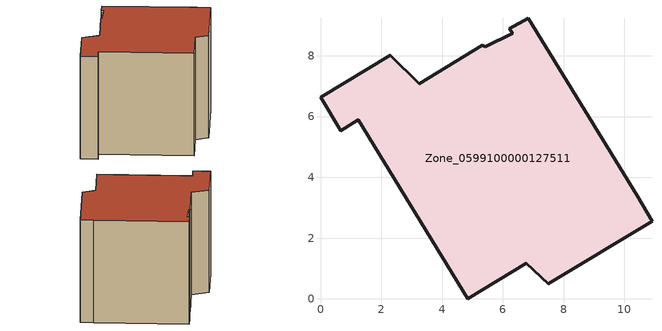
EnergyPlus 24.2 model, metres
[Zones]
Zone_0599100000127511
 floor ground (C_G): 10.43,3.39 10.91,2.55 7.5,0.5 6.78,1.18 4.84,0 1.25,5.9 0.67,5.53 0,6.63 2.3,8.02 3.25,7.08 5.32,8.34 5.42,8.29 6.33,8.74 6.22,8.89 6.83,9.24 z0
 wall outside (C_F): 6.78,1.18 7.5,0.5 10.91,2.55 10.43,3.39 6.83,9.24 6.22,8.89 6.33,8.74 5.42,8.29 5.32,8.34 3.25,7.08 2.3,8.02 0,6.63 0.67,5.53 1.25,5.9 4.84,0 6.78,1.18 z0:8.53
 roof outside (C_R): 5.42,8.29 5.32,8.34 3.25,7.08 2.3,8.02 0,6.63 0.67,5.53 1.25,5.9 4.84,0 6.78,1.18 7.5,0.5 10.91,2.55 10.43,3.39 6.83,9.24 6.22,8.89 6.33,8.74 z8.53
[BUILDING]
Pand.0599100000127511: North Axis=0; Terrain=City; Loads Convergence Tolerance Value=0.04; Temperature Convergence Tolerance Value=0.4; Solar Distribution=FullExterior; Maximum Number of Warmup Days=25; Minimum Number of Warmup Days=1
[Site:Location]
Rotterdam.The.Hague.AP_ZH_NLD Design_Conditions: Latitude=51.96; Longitude=4.45; Time Zone=1; Elevation=-4.5
[SITE:GROUNDTEMPERATURE:BUILDINGSURFACE]
18, 18, 18, 18, 18, 18, 18, 18, 18, 18, 18, 18
[MATERIAL] Thermal Absorptance=0.9; Solar Absorptance=0.7; Visible Absorptance=0.7
Name | Roughness | Thickness | Conductivity | Density | Specific Heat
G.TI.1946-1964 | MediumSmooth | 0.15 | 1 | 540 | 1210
F.TI.1946-1964 | Rough | 0.3 | 0.857143 | 1920 | 840
R.TI.1946-1964 | MediumRough | 0.2 | 0.277778 | 1500 | 1000
[CONSTRUCTION]
C_G: G.TI.1946-1964
C_F: F.TI.1946-1964
C_R: R.TI.1946-1964
[ZONE]
Zone_0599100000127511: Type=1; Multiplier=1; Ceiling Height=Autocalculate; Volume=Autocalculate; Floor Area=autocalculate; Part of Total Floor Area=Yes
[ZONEINFILTRATION:DESIGNFLOWRATE]
Infil_Zone_0599100000127511: Zone or ZoneList or Space or SpaceList=Zone_0599100000127511; Schedule=AlwaysOn; Design Flow Rate Calculation Method=Flow/Area; Flow Rate per Floor Area=0.003; Constant Term Coefficient=1; Temperature Term Coefficient=0; Velocity Term Coefficient=0; Velocity Squared Term Coefficient=0
[HVACTEMPLATE:ZONE:IDEALLOADSAIRSYSTEM]
Zone_0599100000127511: Maximum Heating Supply Air Temperature=50; Minimum Cooling Supply Air Temperature=13; Maximum Heating Supply Air Humidity Ratio=0.0156; Minimum Cooling Supply Air Humidity Ratio=0.0077; Heating Limit=NoLimit; Cooling Limit=NoLimit; Dehumidification Control Type=ConstantSensibleHeatRatio; Cooling Sensible Heat Ratio=0.7; Dehumidification Setpoint=60; Humidification Control Type=None; Humidification Setpoint=30; Outdoor Air Method=None; Outdoor Air Flow Rate per Person=0.00944; Outdoor Air Flow Rate per Zone Floor Area=0; Outdoor Air Flow Rate per Zone=0; Demand Controlled Ventilation Type=None; Outdoor Air Economizer Type=NoEconomizer; Heat Recovery Type=None; Sensible Heat Recovery Effectiveness=0.7; Latent Heat Recovery Effectiveness=0.65
[ZONECONTROL:THERMOSTAT]
ThermostatControl_Zone_0599100000127511: Zone or ZoneList=Zone_0599100000127511; Control Type Schedule=DualSetpointControlType; Control 1=Thermostat_Zone_0599100000127511; Temperature Difference Between Cutout And Setpoint=0
[THERMOSTATSETPOINT:DUALSETPOINT]
Thermostat_Zone_0599100000127511: Heating Setpoint Temperature Schedule=HeatingSetpoint_Zone_0599100000127511; Cooling Setpoint Temperature Schedule=CoolingSetpoint_Zone_0599100000127511
[SCHEDULE:COMPACT]
HeatingSetpoint_Zone_0599100000127511: Through: 12/31, For: AllDays, Until: 24:00, 21
CoolingSetpoint_Zone_0599100000127511: Through: 12/31, For: AllDays, Until: 24:00, 24
DualSetpointControlType: Through: 12/31, For: AllDays, Until: 24:00, 4
AlwaysOn: Through: 12/31, For: AllDays, Until: 24:00, 1
